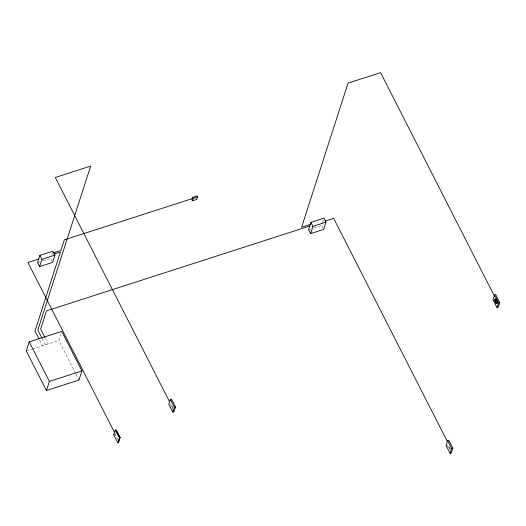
<?xml version="1.0" encoding="UTF-8"?>
<svg xmlns="http://www.w3.org/2000/svg" width="526" height="526" viewBox="0 0 526 526"><rect width="100%" height="100%" fill="white"/><g stroke="black" fill="none" stroke-linecap="round" stroke-linejoin="round"><path stroke-width="0.39" stroke-dasharray="2.63 1.97" d="M51.765 254.788L52.935 251.145M75.612 373.44L58.827 340.493L61.029 333.662M115.694 433.404L115.247 434.778L117.646 439.486M322.957 228.1L321.616 225.463L322.32 223.28M322.556 222.551L323.963 218.185M37.576 262.625L39.877 261.882M42.935 260.896L50.588 258.43L51.936 261.067M308.604 229.658L310.899 228.922M313.963 227.936L321.616 225.463M26.3 350.98L31.724 349.231M32.494 348.981L58.827 340.493M447.166 445.108L449.362 449.421M169.911 403.922L170.641 405.355M172.107 408.235L172.837 409.669M75.987 374.17L78.972 380.028M45.321 338.271L48.201 343.919M42.146 338.474L45.381 344.826M39.687 340.085L42.567 345.733M172.87 407.486A2.42 0.822 72.1 0 1 171.719 404.908M172.949 407.906A2.42 0.822 72.1 0 1 171.634 406.25A2.42 0.822 72.1 0 1 171.266 403.606M450.394 448.895A2.42 0.822 72.1 0 1 448.895 445.529M450.401 449A2.42 0.822 72.1 0 1 449.27 448.237A2.42 0.822 72.1 0 1 448.461 445.673"/><path stroke-width="0.79" d="M39.923 255.34L37.576 262.625L39.595 266.577L52.607 262.382L54.954 255.097L52.935 251.145L39.923 255.34L41.942 259.292L39.595 266.577M29.232 341.874L26.3 350.98L46.446 390.516L78.972 380.028L81.905 370.922L61.759 331.387L29.232 341.874L49.378 381.409L46.446 390.516M113.741 434.903L115.306 430.044L115.957 429.834L119.987 437.744L118.422 442.596L117.771 442.807L113.741 434.903L114.392 434.693M192.687 197.395L191.905 199.821L192.404 200.814L196.744 199.413L197.526 196.987L197.02 195.994L192.687 197.395L193.187 198.381L192.404 200.814M117.771 442.807L119.336 437.954L115.306 430.044M118.672 441.498L120 437.376L116.575 430.649L116.141 430.794M170.391 399.412L168.826 404.27L172.85 412.18L173.935 411.825L175.5 406.973L171.476 399.063L170.391 399.412L174.415 407.321L172.85 412.18M310.951 222.373L308.604 229.658L310.616 233.616L323.628 229.421L325.975 222.136L323.963 218.185L310.951 222.373L312.963 226.331L310.616 233.616M447.646 440.604L446.081 445.463L450.111 453.366L451.19 453.017L452.755 448.159L448.731 440.255L447.646 440.604L451.676 448.507L450.111 453.366M494.585 294.908L493.02 299.767L497.05 307.671L498.135 307.322L499.7 302.463L495.67 294.56L494.585 294.908L498.615 302.812L497.05 307.671M192.292 198.611L64.35 239.849L60.944 250.415L53.718 252.743M193.187 198.381L197.526 196.987M38.753 258.983L27.911 262.481L114.523 432.471M53.935 254.091L60.437 251.993L35.012 330.913L38.97 338.678M41.942 259.292L54.954 255.097M310.287 224.438L301.615 227.239L348.048 83.121L380.574 72.634L494.519 296.256M309.781 226.016L46.518 310.879L40.647 329.092L44.966 337.567M325.114 221.078L333.635 218.329L447.199 441.222M312.963 226.331L325.975 222.136M49.378 381.409L81.905 370.922M174.415 407.321L175.5 406.973M498.615 302.812L499.7 302.463M120 437.376L119.566 437.514L116.489 431.465M119.336 437.954L119.987 437.744M451.676 448.507L452.755 448.159M169.609 401.844L55.296 177.492L90.643 166.098L37.833 329.999L41.784 337.771M497.241 301.687A2.42 0.822 72.1 0 1 496.689 303.403A2.42 0.822 72.1 0 1 495.262 300.609A2.42 0.822 72.1 0 1 495.814 298.893M496.09 299.11A2.42 0.822 72.1 0 1 496.373 299.465M496.643 299.938A2.42 0.822 72.1 0 1 496.892 300.491M494.749 300.182A2.42 0.822 72.1 0 0 496.498 303.607A2.42 0.822 72.1 0 0 496.209 300.076A2.42 0.822 72.1 0 0 494.749 300.182"/></g></svg>
